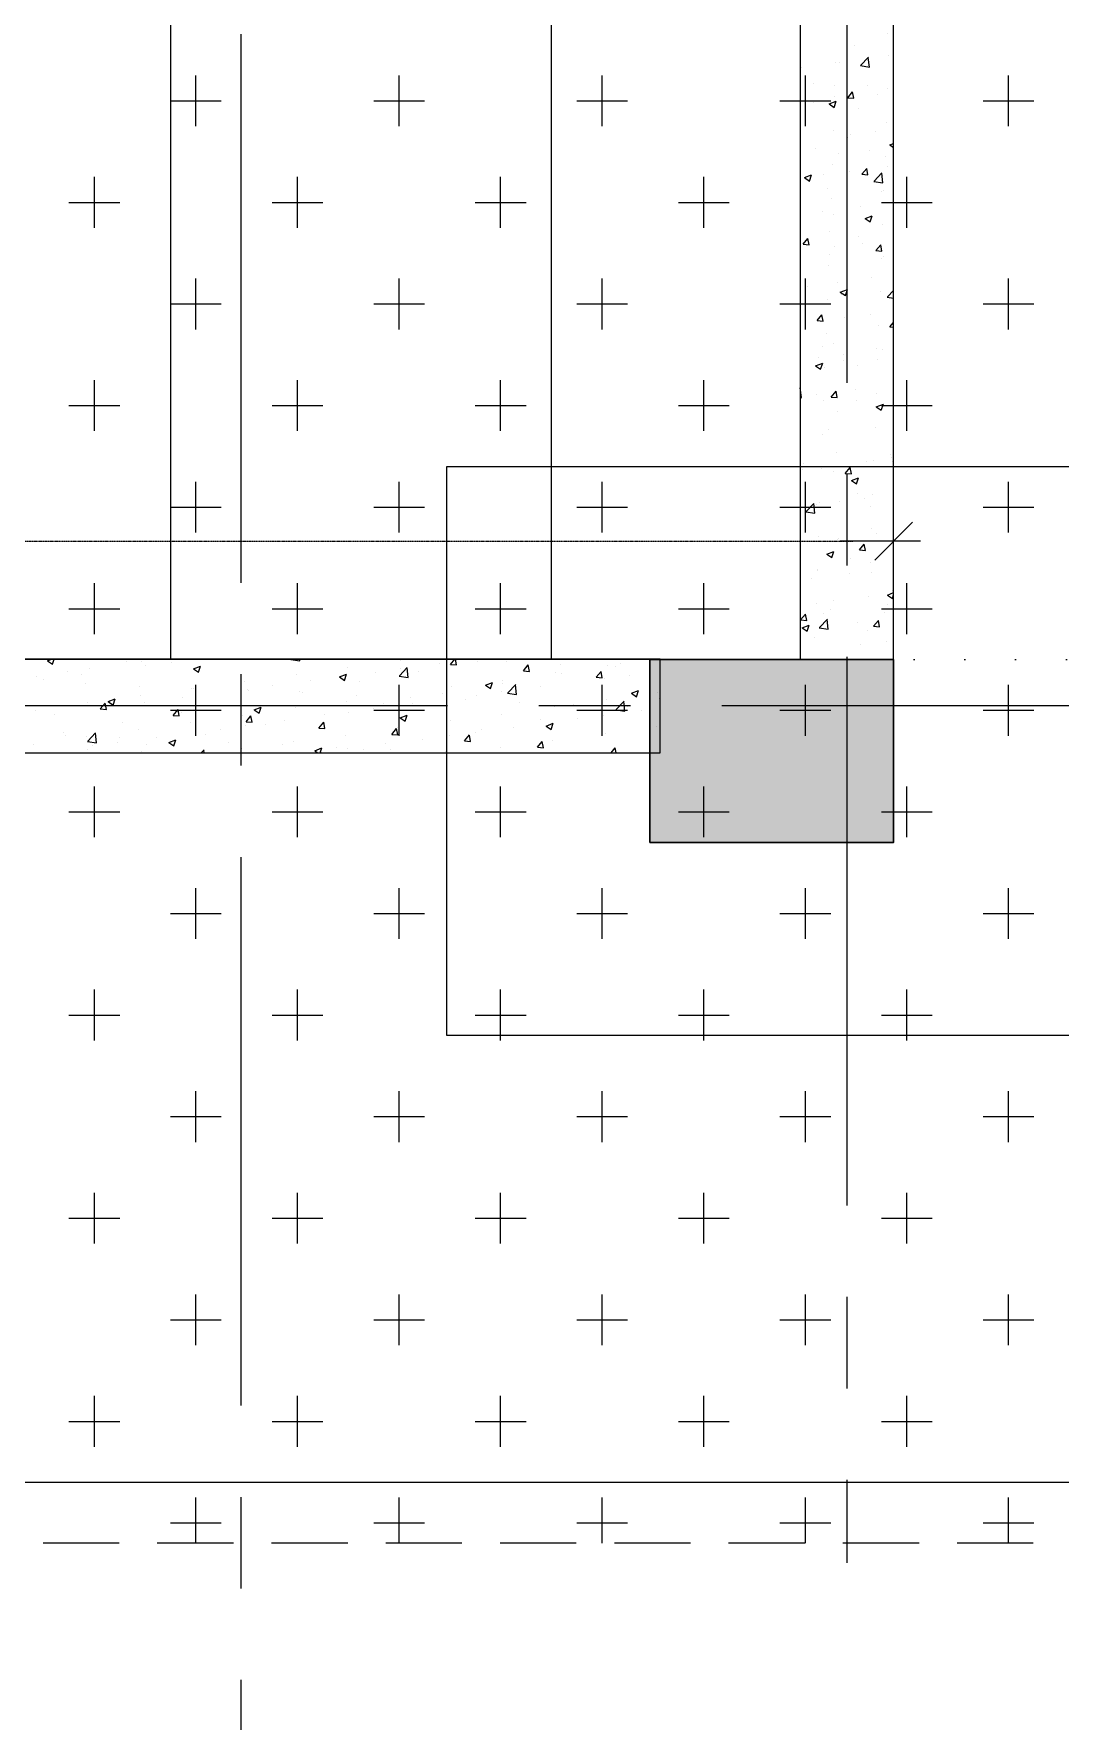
# Model space of a CAD drawing. Header units: inches. Extents: x 1472972 to 1563198, y -500444 to -382436.
# Drawn here: x 1503413 to 1505940, y -431738 to -427585 of the extents above; entities that cross this region are included whole.
import ezdxf

# ---------------------------------------------------------------- set-up
doc = ezdxf.new("R2010")
doc.units = ezdxf.units.IN
doc.header["$MEASUREMENT"] = 0
for name, pattern in [('( Hidden )', [0.375, 0.25, -0.125]), ('CONTINOUS', [0]), ('DOT', [0.25, 0, -0.25]), ('HIDDEN', [0.375, 0.25, -0.125]), ('SKY CITY 100MT BASEMENT AND HP COLUMN GRID$0$CENTER2', [1.125, 0.75, -0.125, 0.125, -0.125])]:
    doc.linetypes.add(name, pattern=pattern)
for name, color, linetype, lineweight in [('HATCH', 7, 'Continuous', 18), ('R C C  HATCH', 8, 'Continuous', 18), ('RAMP', 8, 'Continuous', 9), ('SKY CITY 100MT BASEMENT AND HP COLUMN GRID$0$cen-line', 8, 'SKY CITY 100MT BASEMENT AND HP COLUMN GRID$0$CENTER2', 0)]:
    doc.layers.add(name, color=color, linetype=linetype, lineweight=lineweight)
for name, color, linetype in [('S- COL. UP TO BAS', 6, 'Continuous'), ('S-COL. UP TO BAS. HATCH', 6, 'Continuous'), ('S-DIAPHRAGM WALL', 1, 'Continuous'), ('S-FOOTING', 4, 'Continuous'), ('S-PCC', 7, 'HIDDEN'), ('S-RCC WALL', 6, 'Continuous'), ('STRU. DIM', 2, 'Continuous')]:
    doc.layers.add(name, color=color, linetype=linetype)

# ---------------------------------------------------------------- blocks, each defined once
blk = doc.blocks.new('_Oblique')
at = {"color": 0, "linetype": 'ByBlock', "lineweight": -2}
blk.add_line((-0.5, -0.5), (0.5, 0.5), dxfattribs=at)
blk = doc.blocks.new('VAIS-2020.')
at = {"linetype": 'Continuous', "lineweight": 18, "ltscale": 750}
for p, q in [((0, -0.659), (0, 0.659)), ((0.659, 0), (-1.318, 0))]:
    blk.add_line(p, q, dxfattribs=at)
at = {"linetype": 'Continuous', "lineweight": 18, "ltscale": 750, "xscale": 0.9322988575902479, "yscale": 0.9322988575902479, "zscale": 0.9322988575902479, "rotation": 180}
blk.add_blockref('_Oblique', (0, 0), dxfattribs=at)

msp = doc.modelspace()

# ---------------------------------------------------------------- hatches: boundary and pattern name
at = {"layer": 'RAMP'}
h = msp.add_hatch(dxfattribs=at)
h.set_pattern_fill('ANSI31', color=8, scale=7500, angle=45)
edge = h.paths.add_edge_path()
edge.add_line((1497367.8, -429124.4), (1505554.9, -429124.4))
edge.add_line((1505554.9, -429124.4), (1505554.9, -423024.4))
edge.add_line((1505554.9, -423024.4), (1497887.9, -423024.4))
edge.add_arc((1497862.9, -420909.5), 2115.1, 256.4614, 270.6758, ccw=False)
edge.add_line((1497367.8, -422965.8), (1497367.8, -429124.4))
at = {"layer": 'S-COL. UP TO BAS. HATCH'}
h = msp.add_hatch(color=6, dxfattribs=at)
h.dxf.hatch_style = 1
h.paths.add_polyline_path([(1504929.9, -429575.2), (1504929.9, -429125.2), (1505529.9, -429125.2), (1505529.9, -429575.2)])
at = {"layer": 'S-DIAPHRAGM WALL', "true_color": 0x828282}
h = msp.add_hatch(color=8, dxfattribs=at)
h.dxf.hatch_style = 1
h.paths.add_polyline_path([(1476764.5, -386180.6), (1477769.1, -460913.6), (1517028.6, -460913.6), (1517028.6, -420907.7), (1519026.1, -420907.7), (1519026.1, -386180.6)], flags=16)
h.paths.add_polyline_path([(1476156.4, -385580.6), (1477177.1, -461513.6), (1517628.6, -461513.6), (1517628.6, -421507.7), (1519626.1, -421507.7), (1519626.1, -385580.6)])

# ---------------------------------------------------------------- linework, layer by layer
at = {"layer": 'HATCH', "color": 8, "linetype": 'Continuous'}
for p, q in [((1503812.5, -427812.5), (1503812.5, -427687.5)), ((1504312.5, -427812.5), (1504312.5, -427687.5)), ((1504812.5, -427812.5), (1504812.5, -427687.5)), ((1505312.5, -427812.5), (1505312.5, -427687.5)), ((1505812.5, -427812.5), (1505812.5, -427687.5)), ((1503750, -427750), (1503875, -427750)), ((1504250, -427750), (1504375, -427750)), ((1504750, -427750), (1504875, -427750)), ((1505250, -427750), (1505375, -427750)), ((1505750, -427750), (1505875, -427750)), ((1503562.5, -428062.5), (1503562.5, -427937.5)), ((1504062.5, -428062.5), (1504062.5, -427937.5)), ((1504562.5, -428062.5), (1504562.5, -427937.5)), ((1505062.5, -428062.5), (1505062.5, -427937.5)), ((1505562.5, -428062.5), (1505562.5, -427937.5)), ((1503500, -428000), (1503625, -428000)), ((1504000, -428000), (1504125, -428000)), ((1504500, -428000), (1504625, -428000)), ((1505000, -428000), (1505125, -428000)), ((1505500, -428000), (1505625, -428000)), ((1503812.5, -428312.5), (1503812.5, -428187.5)), ((1504312.5, -428312.5), (1504312.5, -428187.5)), ((1504812.5, -428312.5), (1504812.5, -428187.5)), ((1505312.5, -428312.5), (1505312.5, -428187.5)), ((1505812.5, -428312.5), (1505812.5, -428187.5)), ((1503750, -428250), (1503875, -428250)), ((1504250, -428250), (1504375, -428250)), ((1504750, -428250), (1504875, -428250)), ((1505250, -428250), (1505375, -428250)), ((1505750, -428250), (1505875, -428250)), ((1503562.5, -428562.5), (1503562.5, -428437.5)), ((1504062.5, -428562.5), (1504062.5, -428437.5)), ((1504562.5, -428562.5), (1504562.5, -428437.5)), ((1505062.5, -428562.5), (1505062.5, -428437.5)), ((1505562.5, -428562.5), (1505562.5, -428437.5)), ((1503500, -428500), (1503625, -428500)), ((1504000, -428500), (1504125, -428500)), ((1504500, -428500), (1504625, -428500)), ((1505000, -428500), (1505125, -428500)), ((1505500, -428500), (1505625, -428500)), ((1503812.5, -428812.5), (1503812.5, -428687.5)), ((1504312.5, -428812.5), (1504312.5, -428687.5)), ((1504812.5, -428812.5), (1504812.5, -428687.5)), ((1505312.5, -428812.5), (1505312.5, -428687.5)), ((1505812.5, -428812.5), (1505812.5, -428687.5)), ((1503750, -428750), (1503875, -428750)), ((1504250, -428750), (1504375, -428750)), ((1504750, -428750), (1504875, -428750)), ((1505250, -428750), (1505375, -428750)), ((1505750, -428750), (1505875, -428750)), ((1503562.5, -429062.5), (1503562.5, -428937.5)), ((1504062.5, -429062.5), (1504062.5, -428937.5)), ((1504562.5, -429062.5), (1504562.5, -428937.5)), ((1505062.5, -429062.5), (1505062.5, -428937.5)), ((1505562.5, -429062.5), (1505562.5, -428937.5)), ((1503500, -429000), (1503625, -429000)), ((1504000, -429000), (1504125, -429000)), ((1504500, -429000), (1504625, -429000)), ((1505000, -429000), (1505125, -429000)), ((1505500, -429000), (1505625, -429000)), ((1503812.5, -429312.5), (1503812.5, -429187.5)), ((1504312.5, -429312.5), (1504312.5, -429187.5)), ((1504812.5, -429312.5), (1504812.5, -429187.5)), ((1505312.5, -429312.5), (1505312.5, -429187.5)), ((1505812.5, -429312.5), (1505812.5, -429187.5)), ((1503750, -429250), (1503875, -429250)), ((1504250, -429250), (1504375, -429250)), ((1504750, -429250), (1504875, -429250)), ((1505250, -429250), (1505375, -429250)), ((1505750, -429250), (1505875, -429250)), ((1503562.5, -429562.5), (1503562.5, -429437.5)), ((1504062.5, -429562.5), (1504062.5, -429437.5)), ((1504562.5, -429562.5), (1504562.5, -429437.5)), ((1505062.5, -429562.5), (1505062.5, -429437.5)), ((1505562.5, -429562.5), (1505562.5, -429437.5)), ((1503500, -429500), (1503625, -429500)), ((1504000, -429500), (1504125, -429500)), ((1504500, -429500), (1504625, -429500)), ((1505000, -429500), (1505125, -429500)), ((1505500, -429500), (1505625, -429500)), ((1503812.5, -429812.5), (1503812.5, -429687.5)), ((1504312.5, -429812.5), (1504312.5, -429687.5)), ((1504812.5, -429812.5), (1504812.5, -429687.5)), ((1505312.5, -429812.5), (1505312.5, -429687.5)), ((1505812.5, -429812.5), (1505812.5, -429687.5)), ((1503750, -429750), (1503875, -429750)), ((1504250, -429750), (1504375, -429750)), ((1504750, -429750), (1504875, -429750)), ((1505250, -429750), (1505375, -429750)), ((1505750, -429750), (1505875, -429750)), ((1503562.5, -430062.5), (1503562.5, -429937.5)), ((1504062.5, -430062.5), (1504062.5, -429937.5)), ((1504562.5, -430062.5), (1504562.5, -429937.5)), ((1505062.5, -430062.5), (1505062.5, -429937.5)), ((1505562.5, -430062.5), (1505562.5, -429937.5)), ((1503500, -430000), (1503625, -430000)), ((1504000, -430000), (1504125, -430000)), ((1504500, -430000), (1504625, -430000)), ((1505000, -430000), (1505125, -430000)), ((1505500, -430000), (1505625, -430000)), ((1503812.5, -430312.5), (1503812.5, -430187.5)), ((1504312.5, -430312.5), (1504312.5, -430187.5)), ((1504812.5, -430312.5), (1504812.5, -430187.5)), ((1505312.5, -430312.5), (1505312.5, -430187.5)), ((1505812.5, -430312.5), (1505812.5, -430187.5)), ((1503750, -430250), (1503875, -430250)), ((1504250, -430250), (1504375, -430250)), ((1504750, -430250), (1504875, -430250)), ((1505250, -430250), (1505375, -430250)), ((1505750, -430250), (1505875, -430250)), ((1503562.5, -430562.5), (1503562.5, -430437.5)), ((1504062.5, -430562.5), (1504062.5, -430437.5)), ((1504562.5, -430562.5), (1504562.5, -430437.5)), ((1505062.5, -430562.5), (1505062.5, -430437.5)), ((1505562.5, -430562.5), (1505562.5, -430437.5)), ((1503500, -430500), (1503625, -430500)), ((1504000, -430500), (1504125, -430500)), ((1504500, -430500), (1504625, -430500)), ((1505000, -430500), (1505125, -430500)), ((1505500, -430500), (1505625, -430500)), ((1503812.5, -430812.5), (1503812.5, -430687.5)), ((1504312.5, -430812.5), (1504312.5, -430687.5)), ((1504812.5, -430812.5), (1504812.5, -430687.5)), ((1505312.5, -430812.5), (1505312.5, -430687.5)), ((1505812.5, -430812.5), (1505812.5, -430687.5)), ((1503750, -430750), (1503875, -430750)), ((1504250, -430750), (1504375, -430750)), ((1504750, -430750), (1504875, -430750)), ((1505250, -430750), (1505375, -430750)), ((1505750, -430750), (1505875, -430750)), ((1503562.5, -431062.5), (1503562.5, -430937.5)), ((1504062.5, -431062.5), (1504062.5, -430937.5)), ((1504562.5, -431062.5), (1504562.5, -430937.5)), ((1505062.5, -431062.5), (1505062.5, -430937.5)), ((1505562.5, -431062.5), (1505562.5, -430937.5)), ((1503500, -431000), (1503625, -431000)), ((1504000, -431000), (1504125, -431000)), ((1504500, -431000), (1504625, -431000)), ((1505000, -431000), (1505125, -431000)), ((1505500, -431000), (1505625, -431000)), ((1503812.5, -431300.2), (1503812.5, -431187.5)), ((1504312.5, -431300.2), (1504312.5, -431187.5)), ((1504812.5, -431300.2), (1504812.5, -431187.5)), ((1505312.5, -431300.2), (1505312.5, -431187.5)), ((1505812.5, -431300.2), (1505812.5, -431187.5)), ((1503750, -431250), (1503875, -431250)), ((1504250, -431250), (1504375, -431250)), ((1504750, -431250), (1504875, -431250)), ((1505250, -431250), (1505375, -431250)), ((1505750, -431250), (1505875, -431250))]:
    msp.add_line(p, q, dxfattribs=at)
at = {"layer": 'R C C  HATCH', "linetype": 'Continuous'}
for p, q in [((1505515.4, -427585.1), (1505515.4, -427585.1)), ((1505301.2, -427607.4), (1505301.2, -427607.4)), ((1505434.7, -427613), (1505434.7, -427613)), ((1505517.8, -427637.7), (1505517.8, -427637.7)), ((1505302.7, -427668.9), (1505302.7, -427668.9)), ((1505387.9, -427656.5), (1505387.9, -427656.5)), ((1505397.4, -427656.4), (1505397.4, -427656.4)), ((1505447.9, -427663.5), (1505470.1, -427667)), ((1505448.6, -427662.9), (1505468, -427642.6)), ((1505470.1, -427667), (1505467.4, -427643.2)), ((1505332.2, -427706.5), (1505332.2, -427706.5)), ((1505383.7, -427713.1), (1505383.7, -427713.1)), ((1505465.7, -427712.1), (1505465.7, -427712.1)), ((1505514.7, -427720.9), (1505514.7, -427720.9)), ((1505529.5, -427688), (1505529.5, -427688)), ((1505331.6, -427755), (1505331.6, -427755)), ((1505371, -427757.9), (1505388.5, -427751.1)), ((1505371, -427757.9), (1505383.5, -427766.3)), ((1505383.5, -427766.3), (1505388.5, -427751.1)), ((1505384.9, -427739.7), (1505384.9, -427739.7)), ((1505416.7, -427742.6), (1505428.8, -427728.2)), ((1505416.7, -427742.6), (1505431.7, -427743.9)), ((1505431.7, -427743.9), (1505428.8, -427728.2)), ((1505489.5, -427734.2), (1505489.5, -427734.2)), ((1505443.6, -427767.9), (1505443.6, -427767.9)), ((1505511.7, -427804.2), (1505511.7, -427804.2)), ((1505381.8, -427822.9), (1505381.8, -427822.9)), ((1505417, -427839.9), (1505417, -427839.9)), ((1505423.8, -427832.8), (1505423.8, -427832.8)), ((1505486.3, -427824.6), (1505486.3, -427824.6)), ((1505336.3, -427867.8), (1505336.3, -427867.8)), ((1505393.3, -427880.5), (1505393.3, -427880.5)), ((1505469.7, -427873.5), (1505469.7, -427873.5)), ((1505508.6, -427887.4), (1505508.6, -427887.4)), ((1505520.3, -427858.5), (1505529.9, -427854.8)), ((1505520.3, -427858.5), (1505529.9, -427865)), ((1505378.8, -427906.1), (1505378.8, -427906.1)), ((1505420.6, -427923.2), (1505420.6, -427923.2)), ((1505451.4, -427930.6), (1505463.5, -427916.3)), ((1505466.4, -427932), (1505463.5, -427916.3)), ((1505481.7, -427947.8), (1505501.2, -427927.5)), ((1505503.3, -427951.9), (1505500.5, -427928.2)), ((1505515.3, -427910.7), (1505515.3, -427910.7)), ((1505310.2, -427939.2), (1505327.7, -427932.4)), ((1505310.2, -427939.2), (1505322.6, -427947.5)), ((1505322.6, -427947.5), (1505327.7, -427932.4)), ((1505358, -427931.4), (1505358, -427931.4)), ((1505367.3, -427967), (1505367.3, -427967)), ((1505451.4, -427930.6), (1505466.4, -427931.9)), ((1505481.1, -427948.5), (1505503.3, -427951.9)), ((1505505.6, -427970.6), (1505505.6, -427970.6)), ((1505375.7, -427989.4), (1505375.7, -427989.4)), ((1505449.5, -428009.3), (1505449.5, -428009.3)), ((1505500.7, -427972.6), (1505500.7, -427972.6)), ((1505528.8, -428004.6), (1505528.8, -428004.6)), ((1505354.8, -428021.8), (1505354.8, -428021.8)), ((1505383, -428029.6), (1505383, -428029.6)), ((1505459.4, -428039.8), (1505476.9, -428033.1)), ((1505459.4, -428039.8), (1505471.9, -428048.2)), ((1505471.8, -428048.2), (1505476.9, -428033.1)), ((1505502.6, -428053.8), (1505502.6, -428053.8)), ((1505306.8, -428103), (1505318.9, -428088.6)), ((1505318.6, -428094.7), (1505318.6, -428094.7)), ((1505321.7, -428104.3), (1505318.8, -428088.7)), ((1505372.7, -428072.6), (1505372.7, -428072.6)), ((1505442.9, -428084.5), (1505442.9, -428084.5)), ((1505306.8, -428103), (1505321.8, -428104.3)), ((1505371.3, -428128.3), (1505371.3, -428128.3)), ((1505383.7, -428107.9), (1505383.7, -428107.9)), ((1505452, -428100.4), (1505452, -428100.4)), ((1505486.1, -428118.7), (1505498.2, -428104.3)), ((1505486.1, -428118.7), (1505501.1, -428120)), ((1505501.1, -428120), (1505498.2, -428104.3)), ((1505499.5, -428137.1), (1505499.5, -428137.1)), ((1505504.7, -428133.9), (1505504.7, -428133.9)), ((1505369.7, -428155.8), (1505369.7, -428155.8)), ((1505318, -428206.5), (1505318, -428206.5)), ((1505392.6, -428197), (1505392.6, -428197)), ((1505398.6, -428221.1), (1505416.1, -428214.4)), ((1505398.6, -428221.1), (1505411, -428229.5)), ((1505411, -428229.5), (1505416.1, -428214.4)), ((1505475.8, -428185.8), (1505475.8, -428185.8)), ((1505496.5, -428220.3), (1505496.5, -428220.3)), ((1505514.8, -428232.7), (1505529.9, -428217)), ((1505366.6, -428239), (1505366.6, -428239)), ((1505402.3, -428227.4), (1505402.3, -428227.4)), ((1505514.2, -428233.4), (1505529.9, -428235.8)), ((1505341.5, -428291), (1505353.5, -428276.7)), ((1505341.5, -428291), (1505356.4, -428292.4)), ((1505356.4, -428292.4), (1505353.5, -428276.7)), ((1505410.1, -428284.4), (1505410.1, -428284.4)), ((1505472.7, -428276.1), (1505472.7, -428276.1)), ((1505493.4, -428303.5), (1505493.4, -428303.5)), ((1505520.8, -428306.7), (1505529.9, -428295.9)), ((1505363.6, -428322.2), (1505363.6, -428322.2)), ((1505520.8, -428306.7), (1505529.9, -428307.5)), ((1505528, -428321.2), (1505528, -428321.2)), ((1505344.3, -428383), (1505344.3, -428383)), ((1505353.6, -428355.2), (1505353.6, -428355.2)), ((1505382.2, -428346.2), (1505382.2, -428346.2)), ((1505406.9, -428374.7), (1505406.9, -428374.7)), ((1505487.1, -428360.8), (1505487.1, -428360.8)), ((1505490.4, -428386.7), (1505490.4, -428386.7)), ((1505501.6, -428362.3), (1505501.6, -428362.3)), ((1505337.8, -428402.4), (1505355.3, -428395.7)), ((1505337.8, -428402.4), (1505350.2, -428410.8)), ((1505350.2, -428410.8), (1505355.3, -428395.7)), ((1505360.5, -428405.5), (1505360.5, -428405.5)), ((1505406.3, -428388.8), (1505406.3, -428388.8)), ((1505442.1, -428401.1), (1505442.1, -428401.1)), ((1505299.9, -428456.7), (1505300.6, -428455.9)), ((1505302.8, -428480.3), (1505300, -428456.6)), ((1505376.2, -428479.1), (1505388.2, -428464.7)), ((1505391.1, -428480.4), (1505388.2, -428464.7)), ((1505435.8, -428460.9), (1505435.8, -428460.9)), ((1505487.4, -428469.9), (1505487.4, -428469.9)), ((1505299.9, -428479.9), (1505302.8, -428480.3)), ((1505303.9, -428482.3), (1505303.9, -428482.3)), ((1505341.1, -428473.3), (1505341.1, -428473.3)), ((1505357.5, -428488.7), (1505357.5, -428488.7)), ((1505376.2, -428479.1), (1505391.1, -428480.4)), ((1505437.3, -428487.9), (1505437.3, -428487.9)), ((1505487, -428503), (1505504.5, -428496.3)), ((1505487, -428503), (1505499.4, -428511.4)), ((1505499.4, -428511.4), (1505504.5, -428496.3)), ((1505391.8, -428513.6), (1505391.8, -428513.6)), ((1505484.3, -428553.2), (1505484.3, -428553.2)), ((1505527.9, -428538.7), (1505527.9, -428538.7)), ((1505354.5, -428571.9), (1505354.5, -428571.9)), ((1505370, -428559.5), (1505370, -428559.5)), ((1505388.6, -428615.6), (1505388.6, -428615.6)), ((1505481.3, -428636.4), (1505481.3, -428636.4)), ((1505522.1, -428621.3), (1505522.1, -428621.3)), ((1505524.7, -428629), (1505524.7, -428629)), ((1505304.3, -428658.1), (1505304.3, -428658.1)), ((1505307.9, -428643.6), (1505307.9, -428643.6)), ((1505351.4, -428655.1), (1505351.4, -428655.1)), ((1505381.5, -428662.8), (1505381.5, -428662.8)), ((1505410.9, -428667.1), (1505422.9, -428652.8)), ((1505410.9, -428667.1), (1505425.8, -428668.4)), ((1505425.8, -428668.5), (1505422.9, -428652.8)), ((1505426.2, -428684.3), (1505443.7, -428677.6)), ((1505438.6, -428692.7), (1505443.7, -428677.6)), ((1505441.4, -428649.2), (1505441.4, -428649.2)), ((1505462.2, -428637.3), (1505462.2, -428637.3)), ((1505527.3, -428637.7), (1505527.3, -428637.7)), ((1505426.2, -428684.3), (1505438.6, -428692.7)), ((1505441.4, -428717.7), (1505441.4, -428717.7)), ((1505478.2, -428719.6), (1505478.2, -428719.6)), ((1505314.3, -428761.1), (1505333.8, -428740.8)), ((1505335.9, -428765.2), (1505333.1, -428741.5)), ((1505338.9, -428742.7), (1505338.9, -428742.7)), ((1505348.4, -428738.4), (1505348.4, -428738.4)), ((1505396.4, -428735.9), (1505396.4, -428735.9)), ((1505459, -428727.6), (1505459, -428727.6)), ((1505472.4, -428748.4), (1505472.4, -428748.4)), ((1505313.7, -428761.8), (1505335.9, -428765.3)), ((1505330.6, -428834.5), (1505330.6, -428834.5)), ((1505345.3, -428821.6), (1505345.3, -428821.6)), ((1505391.1, -428830.2), (1505391.1, -428830.2)), ((1505393.2, -428826.3), (1505393.2, -428826.3)), ((1505445.6, -428855.2), (1505457.6, -428840.8)), ((1505460.5, -428856.5), (1505457.6, -428840.8)), ((1505475.2, -428802.8), (1505475.2, -428802.8)), ((1505487.9, -428813.8), (1505487.9, -428813.8)), ((1505365.3, -428865.6), (1505382.8, -428858.9)), ((1505365.3, -428865.6), (1505377.8, -428874)), ((1505377.8, -428874), (1505382.8, -428858.9)), ((1505423.7, -428876.1), (1505423.7, -428876.1)), ((1505445.6, -428855.2), (1505460.5, -428856.5)), ((1505327.4, -428924.9), (1505327.4, -428924.9)), ((1505342.3, -428904.8), (1505342.3, -428904.8)), ((1505342.9, -428904.1), (1505342.9, -428904.1)), ((1505422.1, -428912.4), (1505422.1, -428912.4)), ((1505472.2, -428886.1), (1505472.2, -428886.1)), ((1505476.4, -428909.7), (1505476.4, -428909.7)), ((1505514.6, -428966.3), (1505529.9, -428960.4)), ((1505514.6, -428966.3), (1505527, -428974.7)), ((1505526.6, -428954.3), (1505526.6, -428954.3)), ((1505527, -428974.7), (1505529.9, -428965.9)), ((1505339.3, -428988), (1505339.3, -428988)), ((1505373.9, -429003.2), (1505373.9, -429003.2)), ((1505380.8, -428979.3), (1505380.8, -428979.3)), ((1505469.1, -428969.3), (1505469.1, -428969.3)), ((1505507.4, -429008.8), (1505507.4, -429008.8)), ((1505514.3, -428990.2), (1505514.3, -428990.2)), ((1505300.9, -429027.5), (1505313, -429013.2)), ((1505300.9, -429027.5), (1505315.9, -429028.9)), ((1505304.5, -429046.9), (1505322, -429040.2)), ((1505304.5, -429046.9), (1505316.9, -429055.3)), ((1505315.9, -429028.9), (1505313, -429013.2)), ((1505316.9, -429055.3), (1505322, -429040.2)), ((1505346.8, -429046.7), (1505369.1, -429050.2)), ((1505347.5, -429046), (1505366.9, -429025.7)), ((1505356.4, -429011), (1505356.4, -429011)), ((1505369, -429050.2), (1505366.3, -429026.4)), ((1505440.7, -429034.2), (1505440.7, -429034.2)), ((1505480.2, -429043.2), (1505492.3, -429028.9)), ((1505480.2, -429043.2), (1505495.2, -429044.5)), ((1505495.2, -429044.6), (1505492.3, -429028.9)), ((1505336.2, -429071.3), (1505336.2, -429071.3)), ((1505448.5, -429088.8), (1505448.5, -429088.8)), ((1505466.1, -429052.5), (1505466.1, -429052.5)), ((1505511.1, -429080.6), (1505511.1, -429080.6)), ((1503447.3, -429128.1), (1503456.8, -429124.4)), ((1503447.3, -429128.1), (1503459.7, -429136.5)), ((1503459.7, -429136.5), (1503463.7, -429124.4)), ((1503641.5, -429130.5), (1503641.5, -429130.5)), ((1503678.1, -429130.2), (1503678.1, -429130.2)), ((1503751.7, -429132.3), (1503751.7, -429132.3)), ((1504045.9, -429124.7), (1504068.2, -429128.2)), ((1504068.1, -429128.2), (1504067.7, -429124.4)), ((1504315.7, -429126.3), (1504315.7, -429126.3)), ((1504439, -429137.2), (1504449.7, -429124.4)), ((1504443.8, -429125.1), (1504443.8, -429125.1)), ((1504454, -429138.5), (1504451.4, -429124.4)), ((1504506, -429129.5), (1504506, -429129.5)), ((1504577.2, -429130.7), (1504577.2, -429130.7)), ((1504857.5, -429134.3), (1504857.5, -429134.3)), ((1503419.9, -429166.6), (1503419.9, -429166.6)), ((1503436.5, -429173.8), (1503436.5, -429173.8)), ((1503495.7, -429155.5), (1503495.7, -429155.5)), ((1503531.2, -429161.3), (1503531.2, -429161.3)), ((1503549.7, -429147.8), (1503549.7, -429147.8)), ((1503689.1, -429140.5), (1503689.1, -429140.5)), ((1503806.6, -429148.1), (1503824.1, -429141.4)), ((1503806.6, -429148.1), (1503819, -429156.5)), ((1503819, -429156.5), (1503824, -429141.4)), ((1504059.5, -429161.1), (1504059.5, -429161.1)), ((1504165.8, -429168.1), (1504183.3, -429161.4)), ((1504165.8, -429168.1), (1504178.3, -429176.5)), ((1504178.3, -429176.5), (1504183.3, -429161.4)), ((1504185.8, -429145.1), (1504185.8, -429145.1)), ((1504253.6, -429156.2), (1504253.6, -429156.2)), ((1504312.7, -429166.1), (1504335, -429169.6)), ((1504313.4, -429165.4), (1504332.8, -429145.1)), ((1504316.2, -429147.9), (1504316.2, -429147.9)), ((1504335, -429169.5), (1504332.2, -429145.8)), ((1504360.2, -429154.5), (1504360.2, -429154.5)), ((1504410.9, -429135.5), (1504410.9, -429135.5)), ((1504439, -429137.2), (1504454, -429138.5)), ((1504567.3, -429176), (1504567.3, -429176)), ((1504618.4, -429152.8), (1504630.4, -429138.5)), ((1504618.4, -429152.8), (1504633.3, -429154.2)), ((1504633.3, -429154.2), (1504630.4, -429138.5)), ((1504697.1, -429157.2), (1504697.1, -429157.2)), ((1504710.7, -429136.3), (1504710.7, -429136.3)), ((1504711.7, -429159.4), (1504711.7, -429159.4)), ((1504797.7, -429168.5), (1504809.7, -429154.2)), ((1504797.7, -429168.5), (1504812.6, -429169.8)), ((1504812.6, -429169.9), (1504809.7, -429154.2)), ((1504818.2, -429171.8), (1504818.2, -429171.8)), ((1504825.5, -429139.6), (1504825.5, -429139.6)), ((1504844.2, -429142), (1504844.2, -429142)), ((1504880.8, -429163.6), (1504880.8, -429163.6)), ((1503540.6, -429184.7), (1503540.6, -429184.7)), ((1503674.1, -429190.4), (1503674.1, -429190.4)), ((1503675.1, -429213.4), (1503675.1, -429213.4)), ((1503801.3, -429197.4), (1503801.3, -429197.4)), ((1503807.5, -429196), (1503807.5, -429196)), ((1503931.2, -429178.7), (1503931.2, -429178.7)), ((1503938.5, -429197.7), (1503938.5, -429197.7)), ((1503941, -429201.6), (1503941, -429201.6)), ((1504001.1, -429189.4), (1504001.1, -429189.4)), ((1504068.6, -429204.6), (1504068.6, -429204.6)), ((1504074.4, -429207.3), (1504074.4, -429207.3)), ((1504095.7, -429177), (1504095.7, -429177)), ((1504207.9, -429212.9), (1504207.9, -429212.9)), ((1504214.4, -429179.6), (1504214.4, -429179.6)), ((1504312.6, -429209.6), (1504312.6, -429209.6)), ((1504420.1, -429209.4), (1504420.1, -429209.4)), ((1504441, -429192), (1504441, -429192)), ((1504503, -429213.3), (1504503, -429213.3)), ((1504525.1, -429188.1), (1504542.6, -429181.4)), ((1504525.1, -429188.1), (1504537.6, -429196.5)), ((1504537.5, -429196.5), (1504542.6, -429181.4)), ((1504565.6, -429205), (1504565.6, -429205)), ((1504565.9, -429184.4), (1504565.9, -429184.4)), ((1504579.5, -429207.5), (1504601.8, -429210.9)), ((1504580.2, -429206.8), (1504599.7, -429186.5)), ((1504601.8, -429210.9), (1504599, -429187.2)), ((1504660.3, -429192.6), (1504660.3, -429192.6)), ((1504884.4, -429208.2), (1504901.9, -429201.4)), ((1504884.4, -429208.2), (1504896.8, -429216.6)), ((1504896.8, -429216.6), (1504901.9, -429201.4)), ((1504948.7, -429206.8), (1504948.7, -429206.8)), ((1503416.9, -429249.8), (1503416.9, -429249.8)), ((1503546.7, -429231), (1503546.7, -429231)), ((1503577.2, -429246.8), (1503589.2, -429232.4)), ((1503577.2, -429246.8), (1503592.1, -429248.1)), ((1503592.1, -429248.1), (1503589.2, -429232.4)), ((1503596.5, -429228.7), (1503614, -429222)), ((1503596.5, -429228.7), (1503608.9, -429237.1)), ((1503608.9, -429237.1), (1503614, -429222)), ((1503623.3, -429239.2), (1503623.3, -429239.2)), ((1503685.9, -429230.9), (1503685.9, -429230.9)), ((1503756.5, -429262.5), (1503768.5, -429248.1)), ((1503771.4, -429263.8), (1503768.5, -429248.1)), ((1503777, -429254.6), (1503777, -429254.6)), ((1503780.6, -429218.4), (1503780.6, -429218.4)), ((1503922.8, -429229.6), (1503922.8, -429229.6)), ((1503955.8, -429248.8), (1503973.3, -429242)), ((1503955.8, -429248.8), (1503968.2, -429257.1)), ((1503968.2, -429257.1), (1503973.3, -429242)), ((1504056.5, -429244.3), (1504056.5, -429244.3)), ((1504128.5, -429259.5), (1504128.5, -429259.5)), ((1504182.8, -429228.3), (1504182.8, -429228.3)), ((1504187.9, -429254.8), (1504187.9, -429254.8)), ((1504250.4, -429246.5), (1504250.4, -429246.5)), ((1504274.3, -429234.4), (1504274.3, -429234.4)), ((1504341.3, -429218.5), (1504341.3, -429218.5)), ((1504345.1, -429234.1), (1504345.1, -429234.1)), ((1504474.8, -429224.2), (1504474.8, -429224.2)), ((1504564.2, -429259.2), (1504564.2, -429259.2)), ((1504608.2, -429229.8), (1504608.2, -429229.8)), ((1504694.1, -429240.4), (1504694.1, -429240.4)), ((1504741.7, -429235.5), (1504741.7, -429235.5)), ((1504807.2, -429246.9), (1504807.2, -429246.9)), ((1504822.4, -429222.8), (1504822.4, -429222.8)), ((1504846.3, -429248.9), (1504868.6, -429252.3)), ((1504847, -429248.2), (1504866.5, -429227.9)), ((1504868.6, -429252.3), (1504865.8, -429228.6)), ((1504875.2, -429241.1), (1504875.2, -429241.1)), ((1504909.7, -429249.7), (1504909.7, -429249.7)), ((1504953, -429221.8), (1504953, -429221.8)), ((1503465.4, -429259.9), (1503465.4, -429259.9)), ((1503631.2, -429279.7), (1503631.2, -429279.7)), ((1503672, -429296.7), (1503672, -429296.7)), ((1503756.5, -429262.5), (1503771.4, -429263.8)), ((1503798.3, -429280.7), (1503798.3, -429280.7)), ((1503872.7, -429296.3), (1503872.7, -429296.3)), ((1503928.1, -429261.9), (1503928.1, -429261.9)), ((1503935.3, -429288), (1503935.3, -429288)), ((1503935.8, -429278.1), (1503947.8, -429263.8)), ((1503935.8, -429278.1), (1503950.7, -429279.4)), ((1503950.7, -429279.5), (1503947.8, -429263.8)), ((1503982.7, -429284.5), (1503982.7, -429284.5)), ((1504030, -429275.6), (1504030, -429275.6)), ((1504115.1, -429293.8), (1504127.2, -429279.5)), ((1504115.1, -429293.8), (1504130, -429295.1)), ((1504130, -429295.2), (1504127.1, -429279.5)), ((1504294.4, -429309.5), (1504306.5, -429295.2)), ((1504309.3, -429310.8), (1504306.5, -429295.2)), ((1504309.6, -429292.8), (1504309.6, -429292.8)), ((1504315.1, -429268.8), (1504332.6, -429262.1)), ((1504315.1, -429268.8), (1504327.5, -429277.2)), ((1504327.5, -429277.2), (1504332.6, -429262.1)), ((1504437.9, -429275.2), (1504437.9, -429275.2)), ((1504515.6, -429296.9), (1504515.6, -429296.9)), ((1504594.5, -429291.2), (1504594.5, -429291.2)), ((1504661.4, -429271.9), (1504661.4, -429271.9)), ((1504674.3, -429288.8), (1504691.8, -429282.1)), ((1504674.3, -429288.8), (1504686.8, -429297.2)), ((1504686.8, -429297.2), (1504691.8, -429282.1)), ((1504752.4, -429270.4), (1504752.4, -429270.4)), ((1504815, -429262.2), (1504815, -429262.2)), ((1504945.7, -429290.1), (1504945.7, -429290.1)), ((1503413.8, -429333), (1503413.8, -429333)), ((1503485.4, -429304.7), (1503485.4, -429304.7)), ((1503491.9, -429312.5), (1503491.9, -429312.5)), ((1503543.7, -429314.3), (1503543.7, -429314.3)), ((1503545.4, -429326.9), (1503567.7, -429330.3)), ((1503546.1, -429326.2), (1503565.6, -429305.9)), ((1503557.6, -429337.8), (1503557.6, -429337.8)), ((1503567.7, -429330.3), (1503564.9, -429306.6)), ((1503620.1, -429329.5), (1503620.1, -429329.5)), ((1503625.4, -429318.1), (1503625.4, -429318.1)), ((1503691.1, -429334.5), (1503691.1, -429334.5)), ((1503714.8, -429317.1), (1503714.8, -429317.1)), ((1503745.7, -429329.4), (1503763.2, -429322.7)), ((1503745.7, -429329.4), (1503758.2, -429337.8)), ((1503758.1, -429337.8), (1503763.2, -429322.7)), ((1503758.8, -429323.7), (1503758.8, -429323.7)), ((1503836.9, -429309.5), (1503836.9, -429309.5)), ((1503892.3, -429329.4), (1503892.3, -429329.4)), ((1504025.7, -429335), (1504025.7, -429335)), ((1504053.5, -429327.5), (1504053.5, -429327.5)), ((1504159.2, -429340.7), (1504159.2, -429340.7)), ((1504179.7, -429311.5), (1504179.7, -429311.5)), ((1504279.4, -429332.7), (1504279.4, -429332.7)), ((1504294.4, -429309.5), (1504309.4, -429310.8)), ((1504369.8, -429321.9), (1504369.8, -429321.9)), ((1504437.2, -429311.9), (1504437.2, -429311.9)), ((1504473.7, -429325.2), (1504485.8, -429310.8)), ((1504473.7, -429325.2), (1504488.7, -429326.5)), ((1504488.7, -429326.5), (1504485.8, -429310.9)), ((1504499.8, -429303.6), (1504499.8, -429303.6)), ((1504561.2, -429342.4), (1504561.2, -429342.4)), ((1504653, -429340.9), (1504665.1, -429326.5)), ((1504653, -429340.9), (1504668, -429342.2)), ((1504668, -429342.2), (1504665.1, -429326.5)), ((1504691, -429323.7), (1504691, -429323.7)), ((1504819.4, -429306.1), (1504819.4, -429306.1)), ((1504834.2, -429354.4), (1504844.4, -429342.2)), ((1504846.6, -429354.4), (1504844.4, -429342.2)), ((1503544.6, -429346), (1503544.6, -429346)), ((1503678.1, -429351.7), (1503678.1, -429351.7)), ((1503825.5, -429354.4), (1503832.4, -429347.3)), ((1503832.5, -429354.4), (1503831.7, -429347.9)), ((1503925.1, -429345.1), (1503925.1, -429345.1)), ((1504105, -429349.4), (1504122.5, -429342.7)), ((1504105, -429349.4), (1504112.4, -429354.4)), ((1504118.6, -429354.4), (1504122.5, -429342.7)), ((1504122.1, -429353.4), (1504122.1, -429353.4)), ((1504184.7, -429345.1), (1504184.7, -429345.1)), ((1504224, -429347), (1504224, -429347)), ((1504292.6, -429346.3), (1504292.6, -429346.3)), ((1504426.1, -429351.9), (1504426.1, -429351.9)), ((1504843.9, -429348.3), (1504843.9, -429348.3))]:
    msp.add_line(p, q, dxfattribs=at)
at = {"layer": 'RAMP', "color": 8}
msp.add_lwpolyline([(1497367.8, -429124.4), (1505529.9, -429125.2), (1505529.9, -423024.4), (1497887.9, -423024.4, -0.062102), (1497367.8, -422965.8)], format="xyb", close=True, dxfattribs=at)
at = {"layer": 'S- COL. UP TO BAS', "lineweight": 30}
msp.add_lwpolyline([(1504929.9, -429575.2), (1504929.9, -429125.2), (1505529.9, -429125.2), (1505529.9, -429575.2)], close=True, dxfattribs=at)
at = {"layer": 'S-FOOTING', "linetype": 'CONTINOUS'}
for p, q in [((1504429.9, -430050.2), (1504429.9, -428650.2)), ((1504429.9, -428650.2), (1506029.9, -428650.2)), ((1506029.9, -430050.2), (1504429.9, -430050.2)), ((1507129.9, -431150.2), (1503329.9, -431150.2))]:
    msp.add_line(p, q, dxfattribs=at)
at = {"layer": 'S-PCC'}
msp.add_line((1488527.9, -428833.8), (1505429.9, -428833.8), dxfattribs=at)
at = {"layer": 'S-PCC', "color": 8, "linetype": 'DOT'}
msp.add_line((1505529.9, -428834), (1505529.9, -428833.8), dxfattribs=at)
at = {"layer": 'S-PCC', "linetype": '( Hidden )', "ltscale": 750}
msp.add_line((1507279.9, -431300.2), (1503179.9, -431300.2), dxfattribs=at)
at = {"layer": 'S-RCC WALL'}
for p, q in [((1505299.9, -423024.4), (1505299.9, -429124.4)), ((1505299.9, -423024.4), (1505299.9, -429124.4)), ((1505529.9, -429124.4), (1505529.9, -423024.4)), ((1505529.9, -429124.4), (1505529.9, -423024.4)), ((1504954.9, -429124.4), (1498487.9, -429124.4)), ((1504954.9, -429124.4), (1498487.9, -429124.4)), ((1504954.9, -429354.4), (1504954.9, -429124.4)), ((1504954.9, -429354.4), (1504954.9, -429124.4)), ((1505299.9, -429124.4), (1505529.9, -429124.4)), ((1505299.9, -429124.4), (1505529.9, -429124.4)), ((1498487.9, -429354.4), (1504954.9, -429354.4)), ((1498487.9, -429354.4), (1504954.9, -429354.4))]:
    msp.add_line(p, q, dxfattribs=at)
at = {"layer": 'SKY CITY 100MT BASEMENT AND HP COLUMN GRID$0$cen-line', "color": 8, "ltscale": 1800}
for p, q in [((1503922.9, -383036.2), (1503922.9, -462083.8)), ((1505414.9, -416968.8), (1505414.9, -431348.6)), ((1520631.8, -429239.4), (1473571.7, -429239.4))]:
    msp.add_line(p, q, dxfattribs=at)
at = {"layer": 'STRU. DIM', "linetype": 'DOT', "ltscale": 500}
msp.add_line((1505580, -429125.2), (1508499.5, -429125.2), dxfattribs=at)

# ---------------------------------------------------------------- block references
at = {"layer": 'S-PCC', "xscale": 100, "yscale": 100, "zscale": 100}
msp.add_blockref('VAIS-2020.', (1505529.9, -428833.8), dxfattribs=at)

doc.saveas('drawing.dxf')
